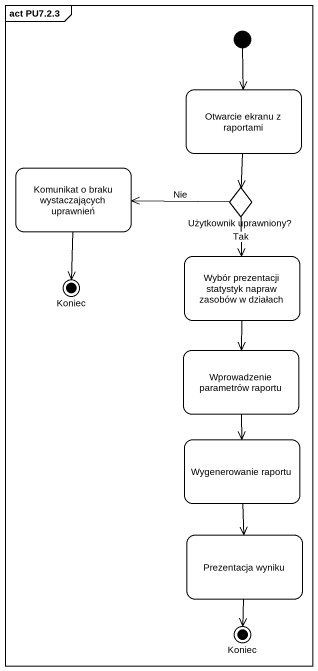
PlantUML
@startuml
mainframe act PU7.2.3
hide empty description
state "Otwarcie ekranu z raportami" as Otwarcie_ekranu_z_raportami
state "Komunikat o braku wystaczających uprawnień" as Komunikat_o_braku
state "Użytkownik uprawniony?" as Użytkownik_uprawniony <<choice>>
state Koniec <<end>>
state "Wybór prezentacji statystyk napraw zasobów w działach" as Wybór_prezentacji_statystyk
state "Wprowadzenie parametrów raportu" as Wprowadzenie_parametrów
state "Wygenerowanie raportu" as Wygenerowanie_raportu
state "Prezentacja wyniku" as Prezentacja_wyniku
state "Koniec" as Koniec_2 <<end>>
[*] --> Otwarcie_ekranu_z_raportami
Otwarcie_ekranu_z_raportami --> Użytkownik_uprawniony
Komunikat_o_braku --> Koniec
Użytkownik_uprawniony -left-> Komunikat_o_braku : Nie
Użytkownik_uprawniony --> Wybór_prezentacji_statystyk : Tak
Wybór_prezentacji_statystyk --> Wprowadzenie_parametrów
Wprowadzenie_parametrów --> Wygenerowanie_raportu
Wygenerowanie_raportu --> Prezentacja_wyniku
Prezentacja_wyniku --> Koniec_2
@enduml
